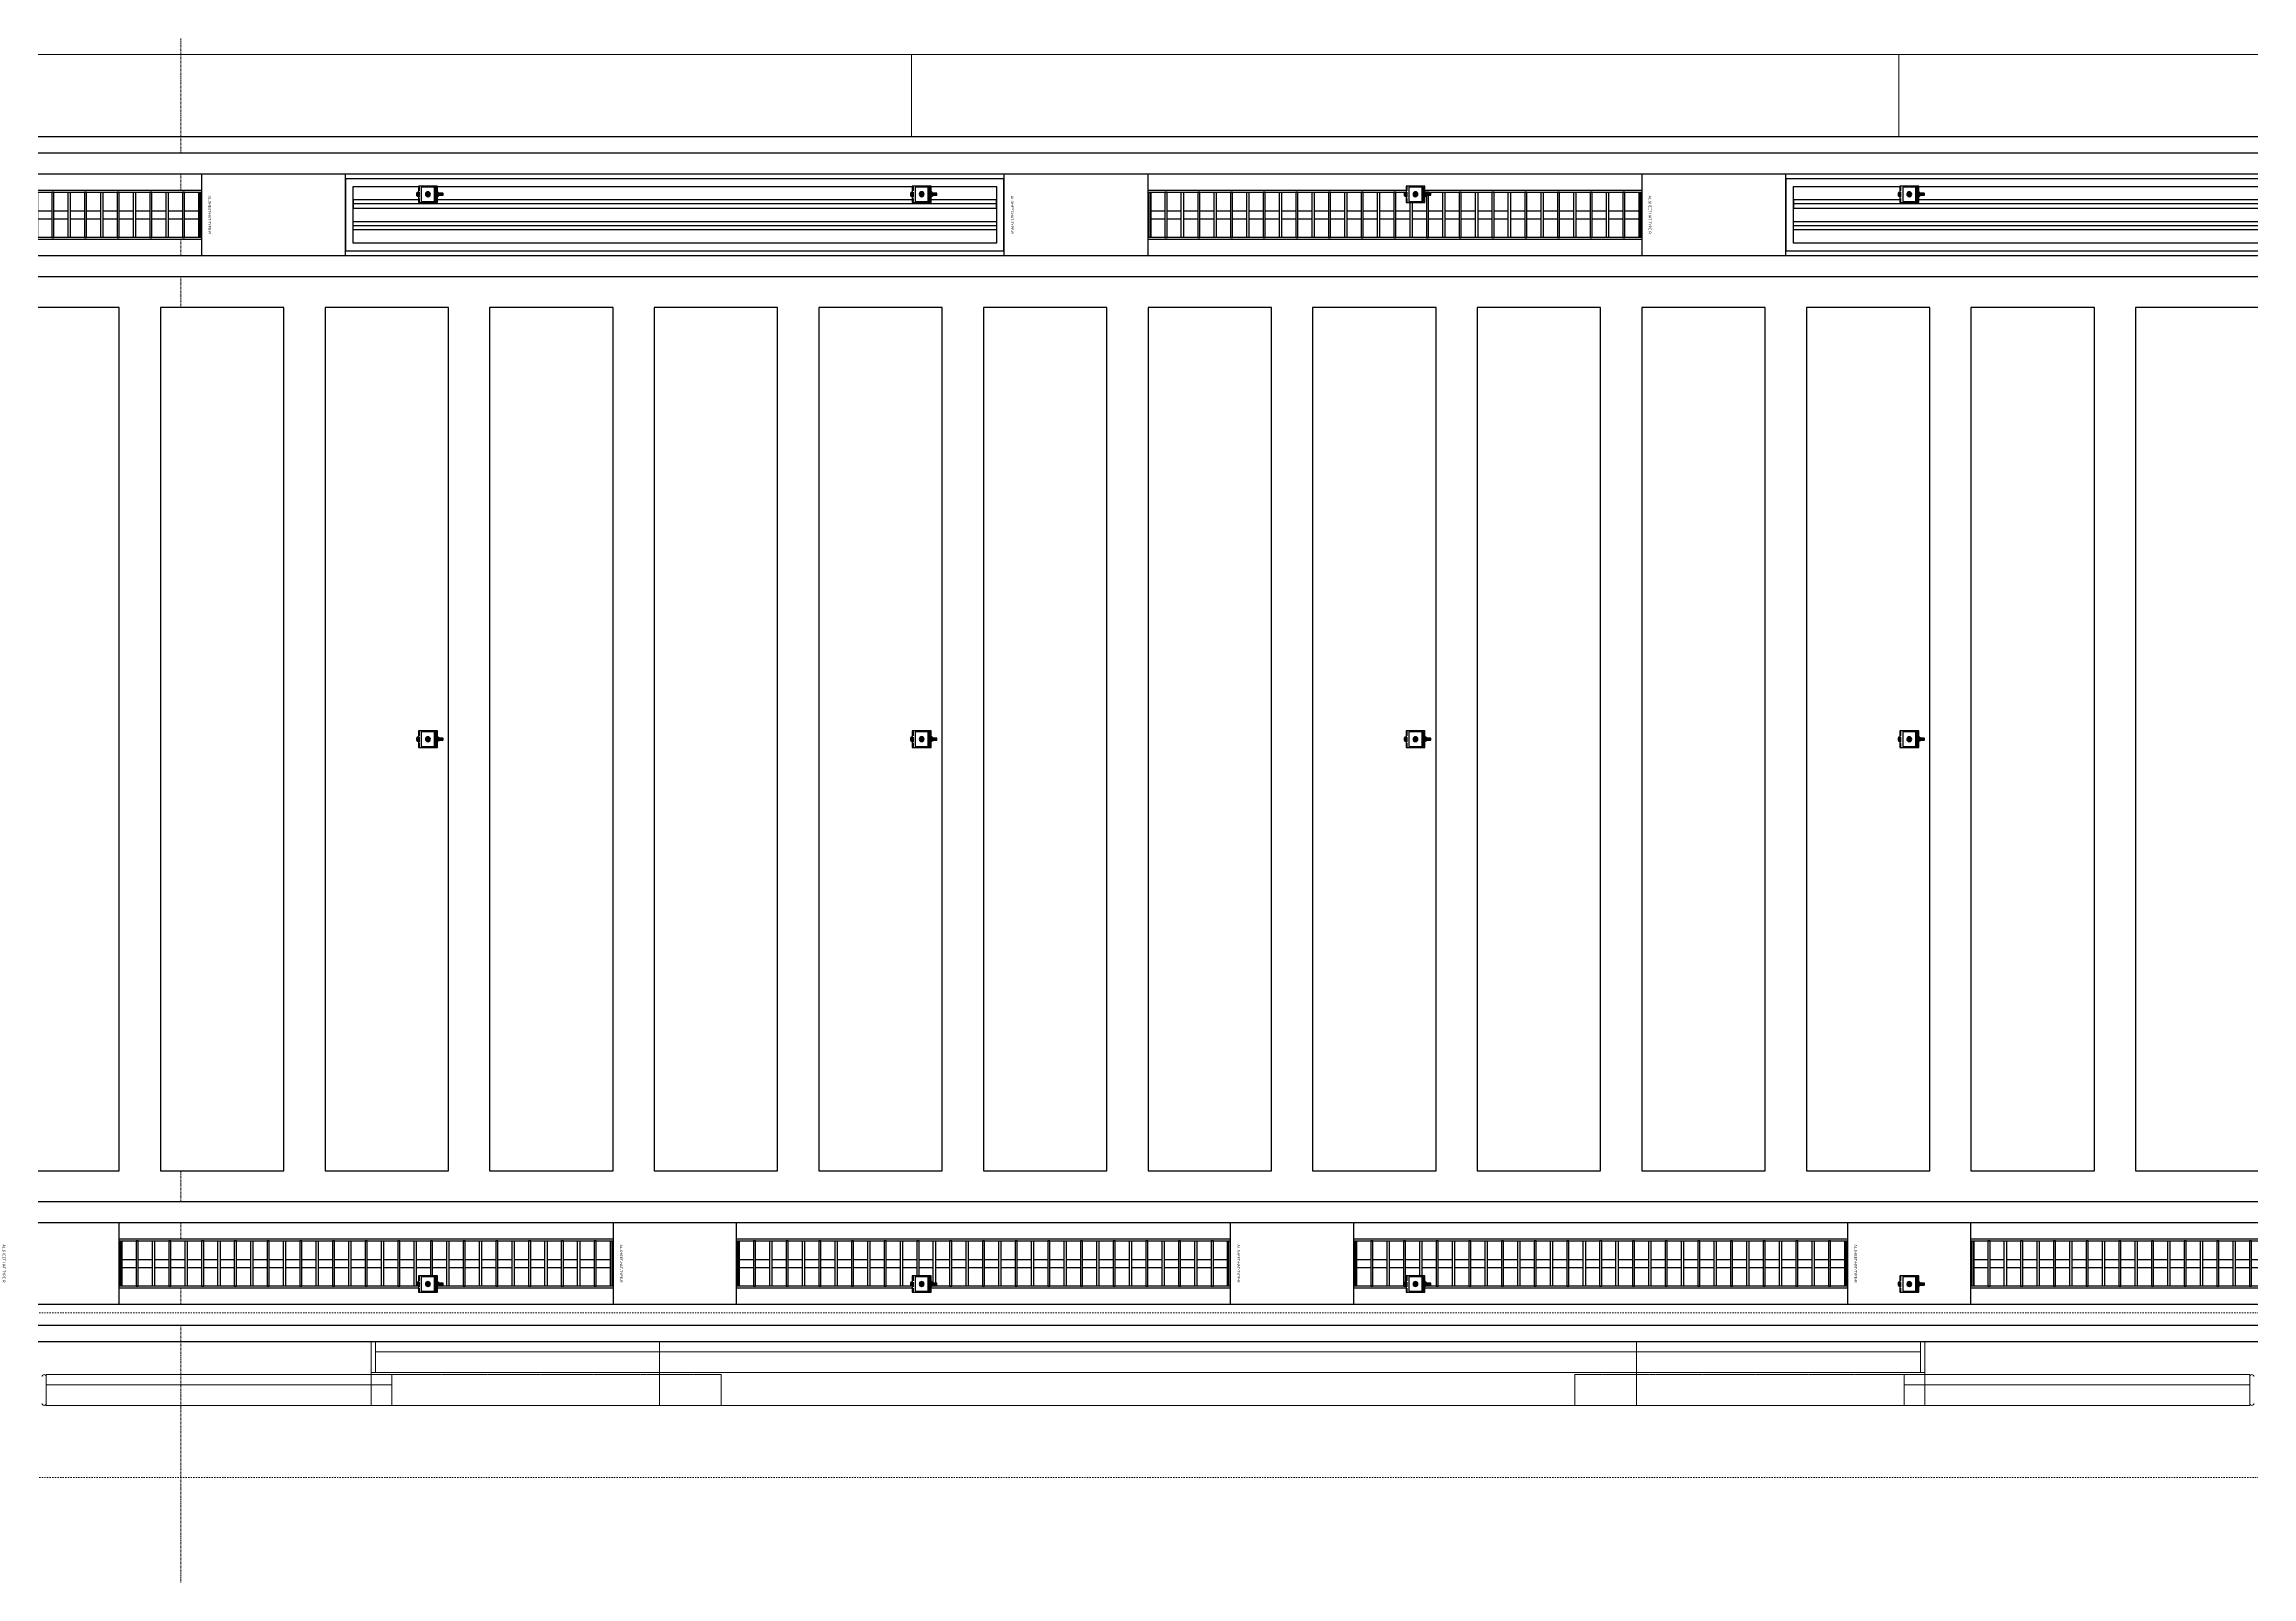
# Model space of a CAD drawing. Header units: millimetres. Extents: x -962357 to -591296, y -195428 to 59420.
# Drawn here: x -733613 to -728248, y -472 to 3255 of the extents above; entities that cross this region are included whole.
import ezdxf
from ezdxf.enums import TextEntityAlignment as Align

# ---------------------------------------------------------------- set-up
doc = ezdxf.new("R2010")
doc.units = ezdxf.units.MM
for name, pattern in [('ACAD_ISO02W100', [15, 12, -3]), ('DASH', [6.35, 3.175, -3.175]), ('DPA_Grid _ Level 100', [10, 5.5, -1.6, 1.3, -1.6]), ('DPA_Hidden 500', [1.4, 0.8, -0.6])]:
    doc.linetypes.add(name, pattern=pattern)
for name, color, linetype in [('000 - CSD_PL_001 - ASCESSORIES', 251, 'Continuous'), ('000 - H A T C H', 8, 'Continuous'), ('000 - WIPEOUT', 250, 'Continuous'), ('001 - ASCESSORIES', 251, 'Continuous'), ('008 - LIGHTING', 1, 'Continuous'), ('A04_TUBE SERIES', 2, 'Continuous'), ('A11_ALU.SOLID SHEET', 2, 'Continuous')]:
    doc.layers.add(name, color=color, linetype=linetype)
for name, color, linetype, lineweight in [('A-GENM', 1, 'Continuous', 9), ('A-GENM-HDLN', 2, 'DPA_Hidden 500', 9), ('A-GLAZ-CURT', 2, 'Continuous', 9), ('Q-SPCQ', 2, 'Continuous', 9), ('Q-SPCQ-HDLN', 2, 'DASH', 9), ('S-GRID', 251, 'Continuous', 9)]:
    doc.layers.add(name, color=color, linetype=linetype, lineweight=lineweight)
doc.layers.get('000 - CSD_PL_001 - ASCESSORIES').off()

# ---------------------------------------------------------------- blocks, each defined once
blk = doc.blocks.new('System Panel - DPA-AR_Metal Ceiling Rectangular Panel-13139259-4180-01 LOWER PLATFORM LEVEL - REFLECTED CEILING PLAN')
at = {"layer": 'A-GLAZ-CURT'}
for p, q in [((-741107.4, 4129), (-743507.4, 4129)), ((-743507.4, 4129), (-743507.4, 3929)), ((-743507.4, 3929), (-743507.4, 4129)), ((-743507.4, 4129), (-741107.4, 4129)), ((-741107.4, 3929), (-741107.4, 4129)), ((-741107.4, 4129), (-741107.4, 3929)), ((-743507.4, 3929), (-741107.4, 3929)), ((-741107.4, 3929), (-743507.4, 3929))]:
    blk.add_line(p, q, dxfattribs=at)
blk = doc.blocks.new('*U403')
at = {"layer": 'A-GLAZ-CURT'}
for p in [(754282.4, -4479), (756682.4, -4479), (759082.4, -4479)]:
    blk.add_blockref('System Panel - DPA-AR_Metal Ceiling Rectangular Panel-13139259-4180-01 LOWER PLATFORM LEVEL - REFLECTED CEILING PLAN', p, dxfattribs=at)
blk = doc.blocks.new('*U606')
blk.add_attdef('EXTR.OVL-LENGTH_', (-25, -59.1), '', height=5)
blk.add_wipeout([(-25, 0), (25, 0), (25, 67400), (-25, 67400)]).dxf.layer = '000 - WIPEOUT'
at = {"layer": 'A04_TUBE SERIES', "color": 0}
blk.add_lwpolyline([(-25, 0), (25, 0), (25, 67400), (-25, 67400)], close=True, dxfattribs=at)
blk = doc.blocks.new('*U634')
at = {"color": 1}
blk.add_wipeout([(600, -60), (-600, -60), (-600, 60), (600, 60)], dxfattribs=at).dxf.layer = '000 - WIPEOUT'
at = {"layer": '001 - ASCESSORIES', "color": 0}
blk.add_lwpolyline([(600, -60), (-600, -60), (-600, 60), (600, 60)], close=True, dxfattribs=at)
at = {"layer": '001 - ASCESSORIES'}
for points in [[(-593.5, -55), (-598.5, -55), (-598.5, 55), (-593.5, 55)], [(595, -55), (-595, -55), (-595, 55), (595, 55)], [(-558.8, -55), (-553.8, -55), (-553.8, 55), (-558.8, 55)], [(-514, -55), (-519, -55), (-519, 55), (-514, 55)], [(-479.3, -55), (-474.3, -55), (-474.3, 55), (-479.3, 55)], [(-434.6, -55), (-439.6, -55), (-439.6, 55), (-434.6, 55)], [(-399.8, -55), (-394.8, -55), (-394.8, 55), (-399.8, 55)], [(-355.1, -55), (-360.1, -55), (-360.1, 55), (-355.1, 55)], [(-320.4, -55), (-315.4, -55), (-315.4, 55), (-320.4, 55)], [(-275.6, -55), (-280.6, -55), (-280.6, 55), (-275.6, 55)], [(-240.9, -55), (-235.9, -55), (-235.9, 55), (-240.9, 55)], [(-196.2, -55), (-201.2, -55), (-201.2, 55), (-196.2, 55)], [(-161.4, -55), (-156.4, -55), (-156.4, 55), (-161.4, 55)], [(-116.7, -55), (-121.7, -55), (-121.7, 55), (-116.7, 55)], [(-82, -55), (-77, -55), (-77, 55), (-82, 55)], [(-37.2, -55), (-42.2, -55), (-42.2, 55), (-37.2, 55)], [(-2.5, -55), (2.5, -55), (2.5, 55), (-2.5, 55)], [(42.2, -55), (37.2, -55), (37.2, 55), (42.2, 55)], [(77, -55), (82, -55), (82, 55), (77, 55)], [(121.7, -55), (116.7, -55), (116.7, 55), (121.7, 55)], [(156.4, -55), (161.4, -55), (161.4, 55), (156.4, 55)], [(201.2, -55), (196.2, -55), (196.2, 55), (201.2, 55)], [(235.9, -55), (240.9, -55), (240.9, 55), (235.9, 55)], [(280.6, -55), (275.6, -55), (275.6, 55), (280.6, 55)], [(315.4, -55), (320.4, -55), (320.4, 55), (315.4, 55)], [(360.1, -55), (355.1, -55), (355.1, 55), (360.1, 55)], [(394.8, -55), (399.8, -55), (399.8, 55), (394.8, 55)], [(439.6, -55), (434.6, -55), (434.6, 55), (439.6, 55)], [(474.3, -55), (479.3, -55), (479.3, 55), (474.3, 55)], [(519, -55), (514, -55), (514, 55), (519, 55)], [(553.8, -55), (558.8, -55), (558.8, 55), (553.8, 55)], [(598.5, -55), (593.5, -55), (593.5, 55), (598.5, 55)]]:
    blk.add_lwpolyline(points, close=True, dxfattribs=at)
for points in [[(-593.5, 10), (-558.8, 10)], [(-553.8, 10), (-519, 10)], [(-514, 10), (-479.3, 10)], [(-474.3, 10), (-439.6, 10)], [(-434.6, 10), (-399.8, 10)], [(-394.8, 10), (-360.1, 10)], [(-355.1, 10), (-320.4, 10)], [(-315.4, 10), (-280.6, 10)], [(-275.6, 10), (-240.9, 10)], [(-235.9, 10), (-201.2, 10)], [(-196.2, 10), (-161.4, 10)], [(-156.4, 10), (-121.7, 10)], [(-116.7, 10), (-82, 10)], [(-77, 10), (-42.2, 10)], [(-37.2, 10), (-2.5, 10)], [(2.5, 10), (37.2, 10)], [(42.2, 10), (77, 10)], [(82, 10), (116.7, 10)], [(121.7, 10), (156.4, 10)], [(161.4, 10), (196.2, 10)], [(201.2, 10), (235.9, 10)], [(240.9, 10), (275.6, 10)], [(280.6, 10), (315.4, 10)], [(320.4, 10), (355.1, 10)], [(360.1, 10), (394.8, 10)], [(399.8, 10), (434.6, 10)], [(439.6, 10), (474.3, 10)], [(479.3, 10), (514, 10)], [(519, 10), (553.8, 10)], [(558.8, 10), (593.5, 10)], [(-593.5, -10), (-558.8, -10)], [(-553.8, -10), (-519, -10)], [(-514, -10), (-479.3, -10)], [(-474.3, -10), (-439.6, -10)], [(-434.6, -10), (-399.8, -10)], [(-394.8, -10), (-360.1, -10)], [(-355.1, -10), (-320.4, -10)], [(-315.4, -10), (-280.6, -10)], [(-275.6, -10), (-240.9, -10)], [(-235.9, -10), (-201.2, -10)], [(-196.2, -10), (-161.4, -10)], [(-156.4, -10), (-121.7, -10)], [(-116.7, -10), (-82, -10)], [(-77, -10), (-42.2, -10)], [(-37.2, -10), (-2.5, -10)], [(2.5, -10), (37.2, -10)], [(42.2, -10), (77, -10)], [(82, -10), (116.7, -10)], [(121.7, -10), (156.4, -10)], [(161.4, -10), (196.2, -10)], [(201.2, -10), (235.9, -10)], [(240.9, -10), (275.6, -10)], [(280.6, -10), (315.4, -10)], [(320.4, -10), (355.1, -10)], [(360.1, -10), (394.8, -10)], [(399.8, -10), (434.6, -10)], [(439.6, -10), (474.3, -10)], [(479.3, -10), (514, -10)], [(519, -10), (553.8, -10)], [(558.8, -10), (593.5, -10)]]:
    blk.add_lwpolyline(points, dxfattribs=at)
blk = doc.blocks.new('*U499')
at = {"layer": 'A11_ALU.SOLID SHEET', "color": 0}
blk.add_lwpolyline([(350, -98.8), (350, 98.8), (0, 98.8), (0, -98.8)], close=True, dxfattribs=at)
at = {"layer": 'Defpoints', "color": 250}
blk.add_point((0, 0), dxfattribs=at)
blk.add_text('AL.SHEET-HAT-TYPE-R', height=6, rotation=270, dxfattribs=at).set_placement((15, 0), align=Align.BOTTOM_CENTER)
blk = doc.blocks.new('*U374')
at = {"layer": '001 - ASCESSORIES', "color": 0, "linetype": 'ByBlock'}
blk.add_lwpolyline([(800, 87.5), (-800, 87.5), (-800, -87.5), (800, -87.5)], close=True, dxfattribs=at)
at = {"layer": '001 - ASCESSORIES', "linetype": 'ByBlock'}
for points in [[(-781.5, 69), (781.5, 69), (781.5, -69), (-781.5, -69)], [(781.5, 36.3), (-781.5, 36.3), (-781.5, 16.3), (781.5, 16.3)], [(-781.5, -16.3), (781.5, -16.3), (781.5, -36.3), (-781.5, -36.3)]]:
    blk.add_lwpolyline(points, close=True, dxfattribs=at)
for points in [[(781.5, 26.3), (-781.5, 26.3)], [(-781.5, -26.3), (781.5, -26.3)]]:
    blk.add_lwpolyline(points, dxfattribs=at)
blk = doc.blocks.new('*U607')
blk.add_attdef('EXTR.OVL-LENGTH_', (-25, -59.1), '', height=5)
blk.add_wipeout([(-25, 0), (25, 0), (25, 67400), (-25, 67400)]).dxf.layer = '000 - WIPEOUT'
at = {"layer": 'A04_TUBE SERIES', "color": 0}
blk.add_lwpolyline([(-25, 0), (25, 0), (25, 67400), (-25, 67400)], close=True, dxfattribs=at)
blk = doc.blocks.new('*U605')
blk.add_attdef('EXTR.OVL-LENGTH_', (-25, -59.1), '', height=5)
blk.add_wipeout([(-25, 0), (25, 0), (25, 67400), (-25, 67400)]).dxf.layer = '000 - WIPEOUT'
at = {"layer": 'A04_TUBE SERIES', "color": 0}
blk.add_lwpolyline([(-25, 0), (25, 0), (25, 67400), (-25, 67400)], close=True, dxfattribs=at)
blk = doc.blocks.new('*U604')
blk.add_attdef('EXTR.OVL-LENGTH_', (-25, -59.1), '', height=5)
blk.add_wipeout([(-25, 0), (25, 0), (25, 67400), (-25, 67400)]).dxf.layer = '000 - WIPEOUT'
at = {"layer": 'A04_TUBE SERIES', "color": 0}
blk.add_lwpolyline([(-25, 0), (25, 0), (25, 67400), (-25, 67400)], close=True, dxfattribs=at)
blk = doc.blocks.new('*U500')
at = {"layer": 'A11_ALU.SOLID SHEET', "color": 0}
blk.add_lwpolyline([(300, -98.8), (300, 98.8), (0, 98.8), (0, -98.8)], close=True, dxfattribs=at)
at = {"layer": 'Defpoints', "color": 250}
blk.add_point((0, 0), dxfattribs=at)
blk.add_text('AL.SHEET-HAT-TYPE-R', height=6, rotation=270, dxfattribs=at).set_placement((15, 0), align=Align.BOTTOM_CENTER)
blk = doc.blocks.new('*U613')
at = {"color": 3}
for points in [[(-1050, -17250), (1050, -17250), (1050, -17550), (-1050, -17550)], [(-1050, -17650), (1050, -17650), (1050, -17950), (-1050, -17950)], [(-1050, -18050), (1050, -18050), (1050, -18350), (-1050, -18350)], [(-1050, -18450), (1050, -18450), (1050, -18750), (-1050, -18750)], [(-1050, -18850), (1050, -18850), (1050, -19150), (-1050, -19150)], [(-1050, -19250), (1050, -19250), (1050, -19550), (-1050, -19550)], [(-1050, -19650), (1050, -19650), (1050, -19950), (-1050, -19950)], [(-1050, -20050), (1050, -20050), (1050, -20350), (-1050, -20350)], [(-1050, -20450), (1050, -20450), (1050, -20750), (-1050, -20750)], [(-1050, -20850), (1050, -20850), (1050, -21150), (-1050, -21150)], [(-1050, -21250), (1050, -21250), (1050, -21550), (-1050, -21550)], [(-1050, -21650), (1050, -21650), (1050, -21950), (-1050, -21950)], [(-1050, -22050), (1050, -22050), (1050, -22350), (-1050, -22350)], [(-1050, -22450), (1050, -22450), (1050, -22750), (-1050, -22750)]]:
    blk.add_wipeout(points, dxfattribs=at).dxf.layer = '000 - WIPEOUT'
at = {"layer": 'A11_ALU.SOLID SHEET', "color": 0, "linetype": 'ByBlock'}
for points in [[(-1050, -17550), (1050, -17550), (1050, -17250), (-1050, -17250)], [(-1050, -17950), (1050, -17950), (1050, -17650), (-1050, -17650)], [(-1050, -18350), (1050, -18350), (1050, -18050), (-1050, -18050)], [(-1050, -18750), (1050, -18750), (1050, -18450), (-1050, -18450)], [(-1050, -19150), (1050, -19150), (1050, -18850), (-1050, -18850)], [(-1050, -19550), (1050, -19550), (1050, -19250), (-1050, -19250)], [(-1050, -19950), (1050, -19950), (1050, -19650), (-1050, -19650)], [(-1050, -20350), (1050, -20350), (1050, -20050), (-1050, -20050)], [(-1050, -20750), (1050, -20750), (1050, -20450), (-1050, -20450)], [(-1050, -21150), (1050, -21150), (1050, -20850), (-1050, -20850)], [(-1050, -21550), (1050, -21550), (1050, -21250), (-1050, -21250)], [(-1050, -21950), (1050, -21950), (1050, -21650), (-1050, -21650)], [(-1050, -22350), (1050, -22350), (1050, -22050), (-1050, -22050)], [(-1050, -22750), (1050, -22750), (1050, -22450), (-1050, -22450)]]:
    blk.add_lwpolyline(points, close=True, dxfattribs=at)
blk = doc.blocks.new('*U5836')
blk.add_lwpolyline([(-107450, -550), (27650, -550), (27650, -3480), (-107450, -3480)], close=True)
at = {"layer": '008 - LIGHTING'}
for p in [(12600, -740), (12600, -740), (12600, -740), (16100, -740), (16100, -740), (16100, -740)]:
    blk.add_blockref('*U374', p, dxfattribs=at)
at = {"layer": 'A11_ALU.SOLID SHEET', "color": 1}
for name, p in [('*U499', (11450, -740)), ('*U499', (13400, -740)), ('*U499', (14950, -740)), ('*U500', (10950, -3290)), ('*U500', (12450, -3290)), ('*U500', (13950, -3290)), ('*U500', (15450, -3290))]:
    blk.add_blockref(name, p, dxfattribs=at)
at = {"layer": '008 - LIGHTING'}
for p in [(10850, -740), (14350, -740), (11850, -3290), (13350, -3290), (14850, -3290), (16350, -3290)]:
    blk.add_blockref('*U634', p, dxfattribs=at)
at = {"layer": 'A04_TUBE SERIES', "linetype": 'ByBlock', "rotation": 270}
for name, p in [('*U607', (-39850, -615)), ('*U606', (-39850, -865)), ('*U604', (-39850, -3165)), ('*U605', (-39850, -3415))]:
    blk.add_blockref(name, p, dxfattribs=at)
at = {"layer": 'A11_ALU.SOLID SHEET', "linetype": 'ByBlock', "rotation": 90}
blk.add_blockref('*U613', (-6300, -2015), dxfattribs=at)
at = {"layer": '008 - LIGHTING'}
for p in [(10850, -740), (14350, -740), (11850, -3290), (13350, -3290), (14850, -3290), (16350, -3290)]:
    blk.add_blockref('*U634', p, dxfattribs=at)
for p in [(10850, -740), (14350, -740), (11850, -3290), (13350, -3290), (14850, -3290), (16350, -3290)]:
    blk.add_blockref('*U634', p, dxfattribs=at)
blk = doc.blocks.new('DPA_Speciality_PlatformScreenDoor - Length_135300-12767973-4180-01 LOWER PLATFORM LEVEL - REFLECTED CEILING PLAN')
at = {"layer": 'A-GENM'}
for p, q in [((11607.5, -250), (11517.5, -250)), ((11517.5, -250), (11607.5, -250)), ((11712.5, -250), (11522.4, -250)), ((11522.4, -250), (11712.5, -250)), ((11617.5, -250), (11707.5, -250)), ((11707.5, -250), (11617.5, -250)), ((16087.5, -250), (16277.6, -250)), ((16277.6, -250), (16087.5, -250)), ((16182.5, -250), (16092.5, -250)), ((16092.5, -250), (16182.5, -250)), ((16192.5, -250), (16282.5, -250)), ((16282.5, -250), (16192.5, -250)), ((12265.3, -330), (12389.1, -330)), ((12275.9, -330), (12329, -330)), ((12325.4, -330), (12378.5, -330)), ((13865.3, -330), (13989.1, -330)), ((13875.9, -330), (13929, -330)), ((13925.4, -330), (13978.5, -330))]:
    blk.add_line(p, q, dxfattribs=at)
at = {"layer": 'A-GENM-HDLN'}
for p, q in [((12012.5, -175), (12012.5, -250)), ((12012.5, -175), (12862.5, -175)), ((12862.5, -250), (12862.5, -175)), ((14937.5, -250), (14937.5, -175)), ((15787.5, -175), (14937.5, -175)), ((15787.5, -175), (15787.5, -250)), ((12012.5, -250), (12862.5, -250)), ((15787.5, -250), (14937.5, -250))]:
    blk.add_line(p, q, dxfattribs=at)
at = {"layer": 'Q-SPCQ'}
for p, q in [((12062.5, -175), (11222.5, -175)), ((11222.5, -175), (12062.5, -175)), ((11222.5, -175), (11222.5, -225)), ((11222.5, -175), (11222.5, -225)), ((11222.5, -245), (11222.5, -180)), ((11222.5, -180), (11222.5, -245)), ((11252.5, -175), (12032.5, -175)), ((12032.5, -175), (11252.5, -175)), ((12032.5, -175), (11252.5, -175)), ((11252.5, -175), (12032.5, -175)), ((12012.5, -175), (12712.5, -175)), ((12062.5, -225), (12062.5, -175)), ((12062.5, -175), (12062.5, -225)), ((12712.5, -175), (12712.5, -330)), ((12712.5, -175), (15087.5, -175)), ((12712.5, -330), (12712.5, -175)), ((12712.5, -200), (12712.5, -187.5)), ((12712.5, -187.5), (12712.5, -200)), ((12712.5, -305), (12712.5, -200)), ((12712.5, -200), (12712.5, -305)), ((15087.5, -175), (15087.5, -330)), ((15087.5, -175), (15787.5, -175)), ((15087.5, -330), (15087.5, -175)), ((15087.5, -200), (15087.5, -187.5)), ((15087.5, -187.5), (15087.5, -200)), ((15087.5, -305), (15087.5, -200)), ((15087.5, -200), (15087.5, -305)), ((15737.5, -175), (16577.5, -175)), ((16577.5, -175), (15737.5, -175)), ((15737.5, -175), (15737.5, -225)), ((15737.5, -225), (15737.5, -175)), ((16547.5, -175), (15767.5, -175)), ((15767.5, -175), (16547.5, -175)), ((15767.5, -175), (16547.5, -175)), ((16547.5, -175), (15767.5, -175)), ((16577.5, -225), (16577.5, -175)), ((16577.5, -225), (16577.5, -175)), ((16577.5, -180), (16577.5, -245)), ((16577.5, -245), (16577.5, -180)), ((11222.5, -225), (12062.5, -225)), ((12062.5, -225), (11222.5, -225)), ((11222.5, -250), (11222.5, -225)), ((11222.5, -225), (11222.5, -250)), ((12062.5, -225), (11222.5, -225)), ((11222.5, -225), (11222.5, -250)), ((11222.5, -250), (11222.5, -225)), ((11222.5, -225), (12062.5, -225)), ((12062.5, -225), (11222.5, -225)), ((11222.5, -225), (12062.5, -225)), ((11222.5, -250), (12062.5, -250)), ((12062.5, -250), (11222.5, -250)), ((11222.5, -250), (12062.5, -250)), ((12062.5, -250), (11222.5, -250)), ((12032.5, -225), (11252.5, -225)), ((11252.5, -225), (12032.5, -225)), ((11252.5, -225), (12032.5, -225)), ((12032.5, -225), (11252.5, -225)), ((12012.5, -225), (11272.5, -225)), ((11272.5, -225), (12012.5, -225)), ((12012.5, -225), (11272.5, -225)), ((11272.5, -225), (12012.5, -225)), ((12012.5, -250), (11272.5, -250)), ((11272.5, -250), (12012.5, -250)), ((12012.5, -250), (11272.5, -250)), ((11272.5, -250), (12012.5, -250)), ((12012.5, -305), (12012.5, -250)), ((12012.5, -250), (12012.5, -330)), ((12022.5, -255), (12012.5, -255)), ((12012.5, -255), (12012.5, -330)), ((12012.5, -330), (12012.5, -255)), ((12012.5, -255), (12022.5, -255)), ((12022.5, -330), (12022.5, -255)), ((12022.5, -255), (12022.5, -330)), ((12712.5, -255), (12022.5, -255)), ((12022.5, -255), (12712.5, -255)), ((12022.5, -255), (12022.5, -305)), ((12022.5, -255), (12022.5, -305)), ((12062.5, -225), (12062.5, -250)), ((12062.5, -225), (12062.5, -250)), ((12062.5, -250), (12062.5, -225)), ((12062.5, -225), (12062.5, -250)), ((12072.5, -255), (12652.5, -255)), ((12652.5, -255), (12072.5, -255)), ((12662.5, -255), (12072.5, -255)), ((12072.5, -255), (12662.5, -255)), ((15087.5, -255), (12712.5, -255)), ((12712.5, -255), (15087.5, -255)), ((12712.5, -255), (12712.5, -305)), ((12712.5, -255), (12712.5, -305)), ((12712.5, -305), (12712.5, -255)), ((12712.5, -255), (12712.5, -305)), ((15037.5, -255), (12762.5, -255)), ((12762.5, -255), (15037.5, -255)), ((12772.5, -255), (15027.5, -255)), ((15027.5, -255), (12772.5, -255)), ((15087.5, -255), (15777.5, -255)), ((15777.5, -255), (15087.5, -255)), ((15087.5, -255), (15087.5, -305)), ((15087.5, -305), (15087.5, -255)), ((15087.5, -305), (15087.5, -255)), ((15087.5, -255), (15087.5, -305)), ((15137.5, -255), (15727.5, -255)), ((15727.5, -255), (15137.5, -255)), ((15727.5, -255), (15147.5, -255)), ((15147.5, -255), (15727.5, -255)), ((16577.5, -225), (15737.5, -225)), ((15737.5, -225), (16577.5, -225)), ((15737.5, -250), (15737.5, -225)), ((15737.5, -250), (15737.5, -225)), ((16577.5, -225), (15737.5, -225)), ((15737.5, -225), (15737.5, -250)), ((15737.5, -250), (15737.5, -225)), ((15737.5, -225), (16577.5, -225)), ((15737.5, -225), (16577.5, -225)), ((16577.5, -225), (15737.5, -225)), ((16577.5, -250), (15737.5, -250)), ((15737.5, -250), (16577.5, -250)), ((15737.5, -250), (16577.5, -250)), ((16577.5, -250), (15737.5, -250)), ((15767.5, -225), (16547.5, -225)), ((16547.5, -225), (15767.5, -225)), ((16547.5, -225), (15767.5, -225)), ((15767.5, -225), (16547.5, -225)), ((15777.5, -255), (15777.5, -330)), ((15787.5, -255), (15777.5, -255)), ((15777.5, -255), (15787.5, -255)), ((15777.5, -330), (15777.5, -255)), ((15777.5, -305), (15777.5, -255)), ((15777.5, -305), (15777.5, -255)), ((15787.5, -225), (16527.5, -225)), ((16527.5, -225), (15787.5, -225)), ((15787.5, -225), (16527.5, -225)), ((16527.5, -225), (15787.5, -225)), ((15787.5, -250), (16527.5, -250)), ((16527.5, -250), (15787.5, -250)), ((15787.5, -250), (16527.5, -250)), ((16527.5, -250), (15787.5, -250)), ((15787.5, -330), (15787.5, -250)), ((15787.5, -250), (15787.5, -305)), ((15787.5, -330), (15787.5, -255)), ((15787.5, -255), (15787.5, -330)), ((16577.5, -225), (16577.5, -250)), ((16577.5, -250), (16577.5, -225)), ((16577.5, -250), (16577.5, -225)), ((16577.5, -225), (16577.5, -250)), ((12012.5, -317.5), (12012.5, -305)), ((12712.5, -305), (12022.5, -305)), ((12022.5, -305), (12702.5, -305)), ((12022.5, -305), (12022.5, -330)), ((12022.5, -305), (12022.5, -330)), ((12022.5, -305), (12702.5, -305)), ((12702.5, -305), (12022.5, -305)), ((12022.5, -330), (12022.5, -305)), ((12022.5, -305), (12022.5, -330)), ((12712.5, -305), (12022.5, -305)), ((12022.5, -305), (12712.5, -305)), ((12652.5, -305), (12072.5, -305)), ((12072.5, -305), (12652.5, -305)), ((12652.5, -305), (12072.5, -305)), ((12072.5, -305), (12652.5, -305)), ((12662.5, -305), (12072.5, -305)), ((12072.5, -305), (12662.5, -305)), ((12072.5, -305), (12652.5, -305)), ((12652.5, -305), (12072.5, -305)), ((12702.5, -305), (12712.5, -305)), ((12712.5, -317.5), (12712.5, -305)), ((15087.5, -305), (12712.5, -305)), ((12712.5, -305), (12722.5, -305)), ((12712.5, -330), (12712.5, -305)), ((12712.5, -305), (12712.5, -330)), ((15087.5, -305), (12712.5, -305)), ((12712.5, -305), (15087.5, -305)), ((12712.5, -305), (12712.5, -317.5)), ((12712.5, -330), (12712.5, -305)), ((12712.5, -305), (12712.5, -330)), ((12722.5, -305), (15077.5, -305)), ((12722.5, -305), (15077.5, -305)), ((15077.5, -305), (12722.5, -305)), ((15037.5, -305), (12762.5, -305)), ((12762.5, -305), (15037.5, -305)), ((15027.5, -305), (12772.5, -305)), ((12772.5, -305), (15027.5, -305)), ((15027.5, -305), (12772.5, -305)), ((12772.5, -305), (15027.5, -305)), ((12772.5, -305), (15027.5, -305)), ((15027.5, -305), (12772.5, -305)), ((15077.5, -305), (15087.5, -305)), ((15087.5, -317.5), (15087.5, -305)), ((15087.5, -305), (15097.5, -305)), ((15777.5, -305), (15087.5, -305)), ((15087.5, -305), (15087.5, -330)), ((15087.5, -330), (15087.5, -305)), ((15087.5, -305), (15777.5, -305)), ((15777.5, -305), (15087.5, -305)), ((15087.5, -305), (15087.5, -317.5)), ((15087.5, -330), (15087.5, -305)), ((15087.5, -305), (15087.5, -330)), ((15097.5, -305), (15777.5, -305)), ((15777.5, -305), (15097.5, -305)), ((15097.5, -305), (15777.5, -305)), ((15137.5, -305), (15727.5, -305)), ((15727.5, -305), (15137.5, -305)), ((15147.5, -305), (15727.5, -305)), ((15727.5, -305), (15147.5, -305)), ((15147.5, -305), (15727.5, -305)), ((15727.5, -305), (15147.5, -305)), ((15727.5, -305), (15147.5, -305)), ((15147.5, -305), (15727.5, -305)), ((15777.5, -330), (15777.5, -305)), ((15777.5, -330), (15777.5, -305)), ((15777.5, -305), (15777.5, -330)), ((15777.5, -330), (15777.5, -305)), ((15787.5, -305), (15787.5, -317.5)), ((12012.5, -330), (12712.5, -330)), ((12012.5, -330), (12022.5, -330)), ((12022.5, -330), (12012.5, -330)), ((12702.5, -330), (12022.5, -330)), ((12022.5, -330), (12712.5, -330)), ((12022.5, -330), (12702.5, -330)), ((12702.5, -330), (12022.5, -330)), ((12652.5, -330), (12072.5, -330)), ((12072.5, -330), (12652.5, -330)), ((12652.5, -330), (12072.5, -330)), ((12072.5, -330), (12652.5, -330)), ((12712.5, -330), (12702.5, -330)), ((12712.5, -330), (15087.5, -330)), ((12722.5, -330), (12712.5, -330)), ((12712.5, -330), (15087.5, -330)), ((15077.5, -330), (12722.5, -330)), ((12722.5, -330), (15077.5, -330)), ((15077.5, -330), (12722.5, -330)), ((15027.5, -330), (12772.5, -330)), ((12772.5, -330), (15027.5, -330)), ((15027.5, -330), (12772.5, -330)), ((12772.5, -330), (15027.5, -330)), ((15087.5, -330), (15077.5, -330)), ((15087.5, -330), (15787.5, -330)), ((15087.5, -330), (15777.5, -330)), ((15097.5, -330), (15087.5, -330)), ((15777.5, -330), (15097.5, -330)), ((15777.5, -330), (15097.5, -330)), ((15097.5, -330), (15777.5, -330)), ((15147.5, -330), (15727.5, -330)), ((15727.5, -330), (15147.5, -330)), ((15147.5, -330), (15727.5, -330)), ((15727.5, -330), (15147.5, -330)), ((15777.5, -330), (15787.5, -330)), ((15787.5, -330), (15777.5, -330))]:
    blk.add_line(p, q, dxfattribs=at)
for centre, start, end in [((11217.5, -180), 0, 180), ((11217.5, -180), 0, 180), ((16582.5, -180), 360, 180), ((16582.5, -180), 0, 180), ((11217.5, -245), 180, 360), ((11217.5, -245), 180, 360), ((16582.5, -245), 180, 360), ((16582.5, -245), 180, 0)]:
    blk.add_arc(centre, 5, start, end, dxfattribs=at)
at = {"layer": 'Q-SPCQ-HDLN'}
for p, q in [((135200, 0), (-100, 0)), ((135200, -330), (-100, -330)), ((135200, -400), (-100, -400))]:
    blk.add_line(p, q, dxfattribs=at)
blk = doc.blocks.new('C-1-PP19-AR-4180-01-B_20250908-040939_EXDOWNLIGHT')
at = {"layer": 'Q-SPCQ', "rotation": 180}
blk.add_blockref('DPA_Speciality_PlatformScreenDoor - Length_135300-12767973-4180-01 LOWER PLATFORM LEVEL - REFLECTED CEILING PLAN', (27650, -3810), dxfattribs=at)
blk = doc.blocks.new('000 - ASSCESSORIES_FAMELINE_GALV.BRACKET_FITTING_L-PROFILE_BK-08_TOP_VIEW')
at = {"linetype": 'Continuous'}
blk.add_wipeout([(-17.5, 19), (-17.5, -16), (17.5, -16), (17.5, 19)], dxfattribs=at).dxf.layer = '000 - WIPEOUT'
at = {"layer": '001 - ASCESSORIES', "linetype": 'ByBlock'}
blk.add_lwpolyline([(-17.5, 19), (17.5, 19), (17.5, 16), (-17.5, 16)], close=True, dxfattribs=at)
at = {"layer": '001 - ASCESSORIES', "color": 0, "linetype": 'Continuous'}
blk.add_lwpolyline([(-17.5, 19), (-17.5, -16), (17.5, -16), (17.5, 19)], close=True, dxfattribs=at)
at = {"layer": '001 - ASCESSORIES'}
blk.add_circle((0, 0), 3.5, dxfattribs=at)
blk = doc.blocks.new('*U492')
at = {"layer": '001 - ASCESSORIES', "color": 0}
blk.add_blockref('000 - ASSCESSORIES_FAMELINE_GALV.BRACKET_FITTING_L-PROFILE_BK-08_TOP_VIEW', (0, 0), dxfattribs=at)
blk = doc.blocks.new('000 - DYNAMIC_VIEW_ASSCESSORIES_GALV.STUD_FULL_THREAD_1-4_TOP_VIEW')
at = {"layer": '000 - H A T C H'}
h = blk.add_hatch(color=250, dxfattribs=at)
h.dxf.hatch_style = 1
edge = h.paths.add_edge_path()
edge.add_arc((0, 0), 3.18, 0, 360)
at = {"layer": '001 - ASCESSORIES', "color": 0}
blk.add_circle((0, 0), 3.18, dxfattribs=at)
blk = doc.blocks.new('*U485')
at = {"layer": '001 - ASCESSORIES', "color": 0}
blk.add_blockref('000 - DYNAMIC_VIEW_ASSCESSORIES_GALV.STUD_FULL_THREAD_1-4_TOP_VIEW', (0, 0), dxfattribs=at)
blk = doc.blocks.new('000 - ASSCESSORIES_FAMELINE_GALV.BRACKET_FITTING_U-PROFILE_BK-07_TOP_VIEW')
at = {"linetype": 'Continuous'}
blk.add_wipeout([(20, -23), (20, 23), (-20, 23), (-20, -23)], dxfattribs=at).dxf.layer = '000 - WIPEOUT'
at = {"layer": '001 - ASCESSORIES', "linetype": 'ACAD_ISO02W100'}
for p, q in [((20, 21), (-20, 21)), ((20, -21), (-20, -21))]:
    blk.add_line(p, q, dxfattribs=at)
at = {"layer": '001 - ASCESSORIES', "color": 0, "linetype": 'Continuous'}
blk.add_lwpolyline([(20, -23), (20, 23), (-20, 23), (-20, -23)], close=True, dxfattribs=at)
at = {"layer": '001 - ASCESSORIES', "linetype": 'Continuous'}
blk.add_circle((0, 0), 3.5, dxfattribs=at)
blk = doc.blocks.new('*U489')
at = {"layer": '001 - ASCESSORIES', "color": 0, "linetype": 'ByBlock'}
blk.add_blockref('000 - ASSCESSORIES_FAMELINE_GALV.BRACKET_FITTING_U-PROFILE_BK-07_TOP_VIEW', (0, 0), dxfattribs=at)
blk = doc.blocks.new('*U281')
at = {"layer": '001 - ASCESSORIES', "color": 0}
blk.add_lwpolyline([(4.6, 0), (2.3, 4), (-2.3, 4), (-4.6, 0), (-2.3, -4), (2.3, -4)], close=True, dxfattribs=at)
at = {"layer": '001 - ASCESSORIES', "color": 8}
blk.add_circle((0, 0), 3.85, dxfattribs=at)
at = {"layer": '001 - ASCESSORIES', "color": 0}
blk.add_circle((0, 0), 2.6, dxfattribs=at)
blk = doc.blocks.new('*U639')
at = {"layer": '000 - CSD_PL_001 - ASCESSORIES', "color": 0, "rotation": 270}
blk.add_blockref('*U281', (0, 0), dxfattribs=at)
blk = doc.blocks.new('*U308')
at = {"layer": '001 - ASCESSORIES'}
blk.add_lwpolyline([(-0.3, -4.5), (-0.3, -2.5, -19.949874), (0.3, -2.5), (0.3, -4.5)], format="xyb", dxfattribs=at)
blk.add_arc((0, 0), 4.5, 273.1847, 266.8153, dxfattribs=at)
blk = doc.blocks.new('000 - ASSCESSORIES_SPRING_WASHER_M5_TOP_VIEW')
at = {"color": 6}
blk.add_blockref('*U308', (0, 0), dxfattribs=at)
blk = doc.blocks.new('*U641')
at = {"color": 6}
blk.add_blockref('000 - ASSCESSORIES_SPRING_WASHER_M5_TOP_VIEW', (0, 0), dxfattribs=at)
blk = doc.blocks.new('*U307')
at = {"layer": '001 - ASCESSORIES'}
blk.add_lwpolyline([(-0.3, -6), (-0.3, -2.5, -19.949874), (0.2, -2.5), (0.2, -6)], format="xyb", dxfattribs=at)
blk.add_arc((0, 0), 6, 273.1847, 266.8153, dxfattribs=at)
blk = doc.blocks.new('000 - ASSCESSORIES_WASHER_M5_TOP_VIEW')
at = {"color": 6}
blk.add_blockref('*U307', (0, 0), dxfattribs=at)
blk = doc.blocks.new('*U640')
at = {"color": 6}
blk.add_blockref('000 - ASSCESSORIES_WASHER_M5_TOP_VIEW', (0, 0), dxfattribs=at)
blk = doc.blocks.new('*U282')
at = {"color": 1}
for p, q in [((-3.5, 3.5), (3.5, 3.5)), ((-3.5, 0), (3.5, 0))]:
    blk.add_line(p, q, dxfattribs=at)
at = {"color": 0}
for points in [[(-2.3, 3.2, 0.249855), (-4.6, 3.2), (-4.6, 0.3, 0.249855), (-2.3, 0.3)], [(2.3, 3.2, 0.062432), (0, 3.5, 0.062432), (-2.3, 3.2), (-2.3, 0.3, 0.061701), (0, 0, 0.061701), (2.3, 0.3)], [(4.6, 3.2, 0.249855), (2.3, 3.2), (2.3, 0.3, 0.249855), (4.6, 0.3)]]:
    blk.add_lwpolyline(points, format="xyb", close=True, dxfattribs=at)
blk = doc.blocks.new('*U296')
at = {"layer": '000 - H A T C H'}
h = blk.add_hatch(dxfattribs=at)
h.set_pattern_fill('ANSI35', color=8, scale=4, angle=65)
h.set_pattern_definition([(110, (-0.5, 0), (-0.939693, -0.34202), []), (110, (-0.2012, 0.6409), (-0.939693, -0.34202), [1.25, -0.25, 0, -0.25])])
h.paths.add_polyline_path([(0, -2.5), (59.5, -2.5), (59.5, 2.5), (0, 2.5)])
at = {"color": 8}
blk.add_line((59.5, -2.5), (59.5, 2.5), dxfattribs=at)
at = {"color": 1}
blk.add_lwpolyline([(59.5, 2.5), (0, 2.5), (0, -2.5), (59.5, -2.5), (60, -2), (60, 2)], close=True, dxfattribs=at)
blk = doc.blocks.new('*U448')
at = {"layer": '000 - H A T C H'}
h = blk.add_hatch(color=250, dxfattribs=at)
h.dxf.hatch_style = 1
edge = h.paths.add_edge_path()
edge.add_line((-0.3, -4.6), (-3.2, -4.6))
edge.add_arc((-1, -3.5), 2.45, 180, 208.0569, ccw=False)
edge.add_line((-3.5, -3.5), (-3.5, 0))
edge.add_arc((5.9, 0), 9.36, 179.9761, 180.0239, ccw=False)
edge.add_line((-3.5, 0), (-3.5, 0))
edge.add_arc((5.9, 0), 9.36, 179.9761, 180.0239, ccw=False)
edge.add_line((-3.5, 0), (-3.5, 3.5))
edge.add_arc((-1, 3.5), 2.45, 151.9431, 180, ccw=False)
edge.add_line((-3.2, 4.6), (-0.3, 4.6))
edge.add_arc((-2.5, 3.5), 2.45, 360, 388.0569, ccw=False)
edge.add_line((0, 3.5), (0, -3.5))
edge.add_arc((-2.5, -3.5), 2.45, 331.9431, 360, ccw=False)
blk.add_blockref('*U296', (0, 0))
at = {"layer": '001 - ASCESSORIES', "rotation": 90}
blk.add_blockref('*U282', (0, 0), dxfattribs=at)
blk = doc.blocks.new('*U306')
blk.add_wipeout([(-6, 0.65), (6, 0.65), (6, -0.65), (-6, -0.65)]).dxf.layer = '000 - WIPEOUT'
at = {"layer": '001 - ASCESSORIES'}
blk.add_lwpolyline([(-6, 0.65), (6, 0.65), (6, -0.65), (-6, -0.65)], close=True, dxfattribs=at)
blk.add_wipeout([(0.1, -0.65), (6, -0.65), (6, 0.65), (0.1, 0.65)]).dxf.layer = '000 - WIPEOUT'
blk.add_wipeout([(-0.1, -0.65), (-6, -0.65), (-6, 0.65), (-0.1, 0.65)]).dxf.layer = '000 - WIPEOUT'
for points in [[(-0.1, -0.65), (-6, -0.65), (-6, 0.65), (-0.1, 0.65)], [(0.1, -0.65), (6, -0.65), (6, 0.65), (0.1, 0.65)]]:
    blk.add_lwpolyline(points, close=True, dxfattribs=at)
blk = doc.blocks.new('000 - ASSCESSORIES_WASHER_M5_FRONT-SIDE-BACK_VIEW')
at = {"color": 6}
blk.add_blockref('*U306', (0, 0), dxfattribs=at)
blk = doc.blocks.new('*U637')
at = {"color": 6}
blk.add_blockref('000 - ASSCESSORIES_WASHER_M5_FRONT-SIDE-BACK_VIEW', (0, 0), dxfattribs=at)
blk = doc.blocks.new('*U309')
blk.add_wipeout([(-4.5, 0.65), (4.5, 0.65), (4.5, -0.65), (-4.5, -0.65)]).dxf.layer = '000 - WIPEOUT'
at = {"layer": '001 - ASCESSORIES'}
blk.add_lwpolyline([(-4.5, 0.65), (4.5, 0.65), (4.5, -0.65), (-4.5, -0.65)], close=True, dxfattribs=at)
blk.add_wipeout([(0.1, -0.95), (4.5, -0.65), (4.5, 0.65), (0.1, 0.35)]).dxf.layer = '000 - WIPEOUT'
blk.add_wipeout([(-0.1, -0.35), (-4.5, -0.65), (-4.5, 0.65), (-0.1, 0.95)]).dxf.layer = '000 - WIPEOUT'
for points in [[(-0.1, -0.35), (-4.5, -0.65), (-4.5, 0.65), (-0.1, 0.95)], [(0.1, -0.95), (4.5, -0.65), (4.5, 0.65), (0.1, 0.35)]]:
    blk.add_lwpolyline(points, close=True, dxfattribs=at)
blk = doc.blocks.new('000 - ASSCESSORIES_SPRING_WASHER_M5_FRONT-SIDE-BACK_VIEW')
at = {"color": 6}
blk.add_blockref('*U309', (0, 0), dxfattribs=at)
blk = doc.blocks.new('*U638')
at = {"color": 6}
blk.add_blockref('000 - ASSCESSORIES_SPRING_WASHER_M5_FRONT-SIDE-BACK_VIEW', (0, 0), dxfattribs=at)
blk = doc.blocks.new('*U486')
at = {"layer": '001 - ASCESSORIES'}
blk.add_blockref('*U448', (-23, 0), dxfattribs=at)
at = {"layer": '001 - ASCESSORIES', "color": 6, "rotation": 180}
for name in ['*U640', '*U641']:
    blk.add_blockref(name, (0, 0), dxfattribs=at)
at = {"layer": '001 - ASCESSORIES', "color": 2, "rotation": 270}
blk.add_blockref('*U639', (0, 0), dxfattribs=at)
blk.add_blockref('*U639', (0, 0), dxfattribs=at)
at = {"layer": '001 - ASCESSORIES', "color": 0, "rotation": 90}
blk.add_blockref('*U489', (0, 0), dxfattribs=at)
at = {"layer": '001 - ASCESSORIES', "color": 0, "rotation": 270}
blk.add_blockref('*U492', (0, 0), dxfattribs=at)
at = {"layer": '001 - ASCESSORIES', "color": 6}
for name in ['*U640', '*U641']:
    blk.add_blockref(name, (0, 0), dxfattribs=at)
at = {"layer": '001 - ASCESSORIES', "color": 2, "rotation": 90}
blk.add_blockref('*U639', (0, 0), dxfattribs=at)
blk.add_blockref('*U639', (0, 0), dxfattribs=at)
at = {"layer": '001 - ASCESSORIES', "color": 1}
blk.add_blockref('*U485', (0, 0), dxfattribs=at)
at = {"layer": '001 - ASCESSORIES', "rotation": 90}
blk.add_blockref('*U637', (23.65, 0), dxfattribs=at)
blk.add_blockref('*U638', (25.25, 0), dxfattribs=at)
blk = doc.blocks.new('C-1-PP19-AR-4180-01-B_20250903-141828_ERROR_HANGING')
at = {"layer": '000 - CSD_PL_001 - ASCESSORIES', "linetype": 'ByBlock'}
for p in [(12000, -690), (13200, -690), (14400, -690), (15600, -690), (12000, -2015), (13200, -2015), (14400, -2015), (15600, -2015), (12000, -3340), (13200, -3340), (14400, -3340), (15600, -3340)]:
    blk.add_blockref('*U486', p, dxfattribs=at)

msp = doc.modelspace()

# ---------------------------------------------------------------- linework, layer by layer
at = {"layer": 'S-GRID', "linetype": 'DPA_Grid _ Level 100'}
msp.add_line((-733280, -30741.3), (-733280, 54920.2), dxfattribs=at)

# ---------------------------------------------------------------- block references
msp.add_blockref('*U403', (-744680, 3580))

# ---------------------------------------------------------------- next in the draw order: block references
msp.add_blockref('*U5836', (-744680, 3580))

# ---------------------------------------------------------------- next in the draw order: block references
msp.add_blockref('C-1-PP19-AR-4180-01-B_20250908-040939_EXDOWNLIGHT', (-744680, 3580))

# ---------------------------------------------------------------- next in the draw order: block references
msp.add_blockref('C-1-PP19-AR-4180-01-B_20250903-141828_ERROR_HANGING', (-744680, 3580))

doc.saveas('drawing.dxf')
